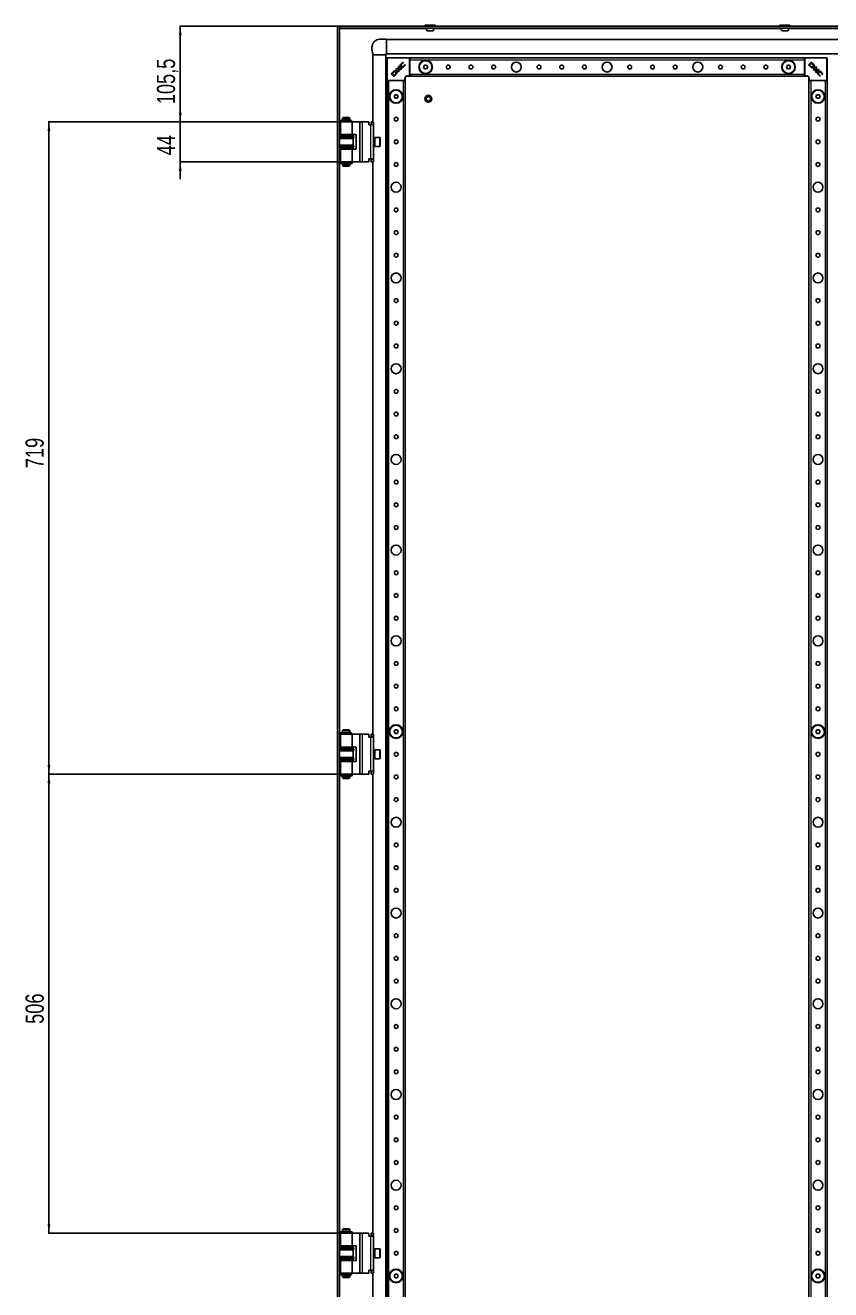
# Model space of a CAD drawing. Header units: millimetres. Extents: x -1385 to 3358, y -2404 to 1219.
# Drawn here: x -1385 to -498, y -790 to 604 of the extents above; entities that cross this region are included whole.
import ezdxf

# ---------------------------------------------------------------- set-up
doc = ezdxf.new("R2010")
doc.units = ezdxf.units.MM
doc.layers.add('FORMAT', color=7, linetype='Continuous')
doc.styles.add('SLDTEXTSTYLE0', font='TXT', dxfattribs={"width": 0.75})
doc.dimstyles.new('SLDDIMSTYLE0', dxfattribs={"dimtxt": 20, "dimasz": 10, "dimexe": 0, "dimexo": 0.0625, "dimgap": 5, "dimtad": 2, "dimdec": 1, "dimrnd": 1e-09, "dimzin": 12, "dimdsep": 46, "dimtxsty": 'SLDTEXTSTYLE0', "dimsah": 1, "dimcen": 0.09, "dimadec": 0, "dimazin": 3, "dimtfac": 1, "dimtofl": 0, "dimtmove": 0, "dimatfit": 3, "dimfxl": 0, "dimfrac": 2, "dimtolj": 1, "dimtzin": 12, "dimarcsym": 0})
doc.dimstyles.new('SLDDIMSTYLE1', dxfattribs={"dimtxt": 20, "dimasz": 10, "dimexe": 0, "dimexo": 0.0625, "dimgap": 5, "dimtad": 2, "dimdec": 1, "dimrnd": 1e-09, "dimzin": 12, "dimdsep": 46, "dimtxsty": 'SLDTEXTSTYLE0', "dimsah": 1, "dimcen": 0.09, "dimadec": 0, "dimazin": 3, "dimtfac": 1, "dimtmove": 0, "dimatfit": 0, "dimfxl": 0, "dimfrac": 2, "dimtolj": 1, "dimtzin": 12, "dimarcsym": 0})

# ---------------------------------------------------------------- blocks, each defined once
blk = doc.blocks.new('_D_8')
at = {"layer": 'FORMAT'}
for p, q in [((-1214.5, 497.2), (-1214.5, 516.4)), ((-1038, 497.2), (-1215.5, 497.2)), ((-1214.5, 497.2), (-1214.5, 453.2)), ((-1038, 453.2), (-1215.5, 453.2)), ((-1214.5, 453.2), (-1214.5, 434))]:
    blk.add_line(p, q, dxfattribs=at)
for points in [[(-1214.5, 497.2), (-1213, 507.2), (-1216.1, 507.2)], [(-1214.5, 453.2), (-1216.1, 443.2), (-1213, 443.2)]]:
    blk.add_solid(points, dxfattribs=at)
at = {"layer": 'FORMAT', "insert": (-1240.3, 460.4), "char_height": 20, "attachment_point": 1, "rotation": 90, "style": 'SLDTEXTSTYLE0'}
blk.add_mtext('44', dxfattribs=at)
blk = doc.blocks.new('_D_9')
at = {"layer": 'FORMAT'}
for p, q in [((-1038, 497.2), (-1360.2, 497.2)), ((-1359.2, 497.2), (-1359.2, -221.8)), ((-1031.6, -221.8), (-1360.2, -221.8))]:
    blk.add_line(p, q, dxfattribs=at)
for points in [[(-1359.2, 497.2), (-1360.8, 487.2), (-1357.7, 487.2)], [(-1359.2, -221.8), (-1357.7, -211.8), (-1360.8, -211.8)]]:
    blk.add_solid(points, dxfattribs=at)
at = {"layer": 'FORMAT', "insert": (-1385, 115.5), "char_height": 20, "attachment_point": 1, "rotation": 90, "style": 'SLDTEXTSTYLE0'}
blk.add_mtext('719', dxfattribs=at)
blk = doc.blocks.new('_D_10')
at = {"layer": 'FORMAT'}
for p, q in [((-1031.6, -221.8), (-1360.2, -221.8)), ((-1359.2, -727.8), (-1359.2, -221.8)), ((-1031.6, -727.8), (-1360.2, -727.8))]:
    blk.add_line(p, q, dxfattribs=at)
for points in [[(-1359.2, -221.8), (-1360.8, -231.8), (-1357.7, -231.8)], [(-1359.2, -727.8), (-1357.7, -717.8), (-1360.8, -717.8)]]:
    blk.add_solid(points, dxfattribs=at)
at = {"layer": 'FORMAT', "insert": (-1385, -497), "char_height": 20, "attachment_point": 1, "rotation": 90, "style": 'SLDTEXTSTYLE0'}
blk.add_mtext('506', dxfattribs=at)
blk = doc.blocks.new('_D_11')
at = {"layer": 'FORMAT'}
for p, q in [((-1038.8, 602.7), (-1215.5, 602.7)), ((-1214.5, 497.2), (-1214.5, 602.7)), ((-1038, 497.2), (-1215.5, 497.2))]:
    blk.add_line(p, q, dxfattribs=at)
for points in [[(-1214.5, 602.7), (-1216.1, 592.7), (-1213, 592.7)], [(-1214.5, 497.2), (-1213, 507.2), (-1216.1, 507.2)]]:
    blk.add_solid(points, dxfattribs=at)
at = {"layer": 'FORMAT', "insert": (-1240.3, 516.7), "char_height": 20, "attachment_point": 1, "rotation": 90, "style": 'SLDTEXTSTYLE0'}
blk.add_mtext('105,5', dxfattribs=at)

msp = doc.modelspace()

# ---------------------------------------------------------------- linework, layer by layer
at = {"color": 7, "linetype": 'Continuous', "lineweight": 25}
for p, q in [((-1041.09, 602.68), (-1041.09, -1552.32)), ((-1041.09, 602.68), (-1039.09, 602.68)), ((-1039.09, 602.68), (-1039.09, -1552.32)), ((-1038.79, 600.68), (-1038.79, 602.68)), ((-448.39, 602.68), (-1038.79, 602.68)), ((-448.39, 600.68), (-1038.79, 600.68)), ((-1038.49, 600.08), (-1038.69, 600.68)), ((-944.84, 603.43), (-944.84, 602.68)), ((-944.59, 603.68), (-933.59, 603.68)), ((-933.34, 602.68), (-933.34, 603.43)), ((-553.84, 603.43), (-553.84, 602.68)), ((-553.59, 603.68), (-545.08, 603.68)), ((-545.08, 603.68), (-542.59, 603.68)), ((-542.34, 602.68), (-542.34, 603.43)), ((-987.09, 588.18), (-987.09, 572.51)), ((-454.09, 588.18), (-987.09, 588.18)), ((-987.09, 572.18), (-462.21, 572.18)), ((-1002.09, 571.18), (-1002.09, 497.18)), ((-998.8, 571.18), (-1001.11, 571.18)), ((-998.65, 571.18), (-998.8, 571.18)), ((-991.52, 571.18), (-998.65, 571.18)), ((-991.46, 571.18), (-991.52, 571.18)), ((-989.06, 571.18), (-991.46, 571.18)), ((-988.2, 571.18), (-989.06, 571.18)), ((-988.09, 571.18), (-988.09, -1520.82)), ((-986.59, 542.98), (-986.59, 567.38)), ((-986.29, 567.68), (-961.89, 567.68)), ((-974.01, 558.22), (-974.5, 554.95)), ((-973.21, 559.01), (-974.01, 558.22)), ((-973.69, 555.92), (-973.21, 559.01)), ((-968.65, 562.14), (-968.98, 562.82)), ((-968.79, 562), (-968.65, 562.14)), ((-966.84, 560.57), (-966.94, 560.46)), ((-966.59, 560.06), (-966.84, 560.57)), ((-961.59, 567.38), (-961.59, 567.68)), ((-961.59, 567.68), (-526.59, 567.68)), ((-961.59, 567.38), (-961.59, 566.74)), ((-961.59, 565.68), (-961.59, 566.74)), ((-961.59, 549.68), (-961.59, 565.68)), ((-945.24, 559.68), (-946.39, 557.68)), ((-946.39, 557.68), (-945.24, 555.68)), ((-942.93, 559.68), (-945.24, 559.68)), ((-941.78, 557.68), (-942.93, 559.68)), ((-942.93, 555.68), (-941.78, 557.68)), ((-545.24, 559.68), (-546.39, 557.68)), ((-546.39, 557.68), (-545.24, 555.68)), ((-542.93, 559.68), (-545.24, 559.68)), ((-541.78, 557.68), (-542.93, 559.68)), ((-542.93, 555.68), (-541.78, 557.68)), ((-526.59, 567.38), (-526.59, 567.68)), ((-526.59, 566.74), (-526.59, 567.38)), ((-526.59, 565.68), (-526.59, 566.74)), ((-526.59, 549.68), (-526.59, 565.68)), ((-526.29, 567.68), (-501.89, 567.68)), ((-518.98, 563.03), (-521.94, 560.08)), ((-521.94, 560.08), (-520.05, 558.19)), ((-518.28, 561.51), (-520.46, 559.33)), ((-520.46, 559.33), (-519.78, 558.67)), ((-520.05, 558.19), (-520.03, 558.17)), ((-516.99, 561.04), (-518.98, 563.03)), ((-517.53, 560.79), (-518.28, 561.51)), ((-513.98, 558.03), (-516.93, 555.07)), ((-512.93, 556.98), (-513.98, 558.03)), ((-501.59, 567.38), (-501.59, 542.98)), ((-979.95, 552.28), (-981.94, 550.29)), ((-981.94, 550.29), (-978.98, 547.33)), ((-979.69, 551.73), (-980.42, 550.99)), ((-980.42, 550.99), (-978.23, 548.81)), ((-978.98, 547.33), (-977.09, 549.22)), ((-978.23, 548.81), (-977.58, 549.49)), ((-977.09, 549.22), (-977.07, 549.24)), ((-975.89, 556.34), (-976.93, 555.29)), ((-976.93, 555.29), (-973.98, 552.33)), ((-974.5, 554.95), (-975.89, 556.34)), ((-974.16, 554.63), (-971.5, 554.81)), ((-972.92, 553.39), (-974.16, 554.63)), ((-973.98, 552.33), (-972.92, 553.39)), ((-970.21, 556.09), (-973.69, 555.92)), ((-971.5, 554.81), (-970.21, 556.09)), ((-966.59, 545.68), (-966.59, 542.98)), ((-961.89, 547.68), (-964.59, 547.68)), ((-961.59, 548.63), (-961.59, 549.68)), ((-961.59, 548.63), (-961.59, 547.98)), ((-961.59, 547.68), (-961.59, 547.98)), ((-961.59, 547.68), (-526.59, 547.68)), ((-945.24, 555.68), (-942.93, 555.68)), ((-545.24, 555.68), (-542.93, 555.68)), ((-526.59, 548.63), (-526.59, 549.68)), ((-526.59, 547.98), (-526.59, 548.63)), ((-526.59, 547.68), (-526.59, 547.98)), ((-523.59, 547.68), (-526.29, 547.68)), ((-521.59, 542.98), (-521.59, 545.68)), ((-516.93, 555.07), (-515.88, 554.01)), ((-515.88, 554.01), (-514.63, 555.26)), ((-514.63, 555.26), (-514.46, 552.6)), ((-514.46, 552.6), (-513.17, 551.31)), ((-514.32, 555.59), (-512.93, 556.98)), ((-511.05, 555.11), (-514.32, 555.59)), ((-513.35, 554.78), (-510.26, 554.31)), ((-513.17, 551.31), (-513.35, 554.78)), ((-510.26, 554.31), (-511.05, 555.11)), ((-509.21, 547.68), (-508.7, 547.93)), ((-508.7, 547.93), (-508.81, 548.04)), ((-507.27, 549.88), (-507.13, 549.74)), ((-507.13, 549.74), (-506.44, 550.08)), ((-986.59, -1492.32), (-986.59, 542.68)), ((-986.29, 542.68), (-986.59, 542.68)), ((-985.64, 542.68), (-986.29, 542.68)), ((-984.59, 542.68), (-985.64, 542.68)), ((-968.59, 542.68), (-984.59, 542.68)), ((-967.53, 542.68), (-968.59, 542.68)), ((-966.89, 542.68), (-967.53, 542.68)), ((-966.59, 542.68), (-966.89, 542.68)), ((-966.59, -1492.32), (-966.59, 542.68)), ((-521.59, 542.68), (-521.59, -1492.32)), ((-521.59, 542.68), (-521.29, 542.68)), ((-520.64, 542.68), (-521.29, 542.68)), ((-520.64, 542.68), (-519.59, 542.68)), ((-519.59, 542.68), (-503.59, 542.68)), ((-503.59, 542.68), (-502.53, 542.68)), ((-501.89, 542.68), (-502.53, 542.68)), ((-501.89, 542.68), (-501.59, 542.68)), ((-501.59, 542.68), (-501.59, -1492.32)), ((-977.74, 527.18), (-978.89, 525.18)), ((-978.89, 525.18), (-977.74, 523.18)), ((-975.43, 527.18), (-977.74, 527.18)), ((-977.74, 523.18), (-975.43, 523.18)), ((-974.28, 525.18), (-975.43, 527.18)), ((-975.43, 523.18), (-974.28, 525.18)), ((-512.74, 527.18), (-513.89, 525.18)), ((-513.89, 525.18), (-512.74, 523.18)), ((-510.43, 527.18), (-512.74, 527.18)), ((-512.74, 523.18), (-510.43, 523.18)), ((-509.28, 525.18), (-510.43, 527.18)), ((-510.43, 523.18), (-509.28, 525.18)), ((-1035.01, 501.93), (-1035.59, 500.93)), ((-1035.01, 501.93), (-1032.04, 501.93)), ((-1032.04, 501.93), (-1028.16, 501.93)), ((-1027.59, 500.93), (-1028.16, 501.93)), ((-1038.74, 498.88), (-1038.74, 497.98)), ((-1025.75, 498.88), (-1038.74, 498.88)), ((-1025.75, 497.98), (-1038.74, 497.98)), ((-1038.04, 497.18), (-1038.04, 483.18)), ((-1038.04, 497.18), (-1025.14, 497.18)), ((-1035.59, 500.93), (-1035.59, 498.93)), ((-1032.12, 500.93), (-1035.59, 500.93)), ((-1035.59, 498.93), (-1032.12, 498.93)), ((-1035.59, 497.93), (-1035.59, 497.18)), ((-1035.59, 497.93), (-1032.12, 497.93)), ((-1035.09, 498.93), (-1035.09, 498.88)), ((-1035.09, 497.98), (-1035.09, 497.93)), ((-1027.59, 500.93), (-1032.12, 500.93)), ((-1032.12, 498.93), (-1027.59, 498.93)), ((-1032.12, 497.93), (-1027.59, 497.93)), ((-1028.09, 498.88), (-1028.09, 498.93)), ((-1028.09, 497.93), (-1028.09, 497.98)), ((-1027.59, 498.93), (-1027.59, 500.93)), ((-1027.59, 497.18), (-1027.59, 497.93)), ((-1025.66, 498.88), (-1025.75, 498.88)), ((-1025.66, 497.98), (-1025.75, 497.98)), ((-1025.66, 497.98), (-1025.66, 498.88)), ((-1025.64, 498.88), (-1025.66, 498.88)), ((-1025.64, 497.98), (-1025.66, 497.98)), ((-1025.64, 497.98), (-1025.64, 498.88)), ((-1025.14, 483.18), (-1025.14, 497.18)), ((-1017.04, 497.18), (-1025.14, 497.18)), ((-1016.54, 497.18), (-1017.04, 497.18)), ((-1016.54, 497.18), (-1013.54, 497.18)), ((-1016.54, 453.18), (-1016.54, 497.18)), ((-1006.54, 497.18), (-1013.54, 497.18)), ((-1006.54, 497.18), (-1006.54, 493.88)), ((-1006.54, 493.88), (-1004.54, 493.88)), ((-1004.54, 493.88), (-1001.54, 493.88)), ((-1004.04, 497.18), (-1001.54, 497.18)), ((-1004.04, 496.68), (-1004.04, 497.18)), ((-1004.04, 496.68), (-1004.04, 494.68)), ((-1004.04, 494.18), (-1004.04, 494.68)), ((-1001.54, 494.18), (-1004.04, 494.18)), ((-1004.04, 494.18), (-1004.04, 493.88)), ((-1001.54, 497.18), (-1001.54, 496.68)), ((-1001.54, 496.68), (-1001.54, 494.68)), ((-1001.54, 494.68), (-1001.54, 494.18)), ((-1001.54, 493.88), (-1001.54, 494.18)), ((-1001.54, 456.48), (-1001.54, 493.88)), ((-1039.09, 482.18), (-1024.09, 482.18)), ((-1024.09, 481.58), (-1039.09, 481.58)), ((-1024.09, 478.78), (-1039.09, 478.78)), ((-1025.14, 483.18), (-1038.04, 483.18)), ((-1035.59, 483.18), (-1035.59, 482.18)), ((-1027.59, 482.18), (-1027.59, 483.18)), ((-1025.14, 483.18), (-1021.04, 483.18)), ((-1024.09, 481.58), (-1024.09, 482.18)), ((-1023.39, 480.9), (-1024.09, 481.58)), ((-1024.09, 478.78), (-1023.39, 479.47)), ((-1024.09, 471.58), (-1024.09, 478.78)), ((-1020.54, 482.68), (-1020.54, 467.68)), ((-1000.29, 478.18), (-1001.54, 478.18)), ((-994.64, 480.18), (-1000.04, 480.18)), ((-1000.04, 480.18), (-1000.04, 470.18)), ((-994.04, 479.58), (-994.04, 470.78)), ((-1024.09, 471.58), (-1039.09, 471.58)), ((-1024.09, 468.78), (-1039.09, 468.78)), ((-1039.09, 468.18), (-1024.09, 468.18)), ((-1038.04, 467.18), (-1038.04, 453.18)), ((-1038.04, 467.18), (-1025.14, 467.18)), ((-1035.59, 468.18), (-1035.59, 467.18)), ((-1027.59, 467.18), (-1027.59, 468.18)), ((-1025.14, 453.18), (-1025.14, 467.18)), ((-1021.04, 467.18), (-1025.14, 467.18)), ((-1023.39, 470.9), (-1024.09, 471.58)), ((-1024.09, 468.78), (-1023.39, 469.47)), ((-1024.09, 468.18), (-1024.09, 468.78)), ((-1001.54, 472.18), (-1000.29, 472.18)), ((-1000.04, 470.18), (-994.64, 470.18)), ((-1038.74, 452.38), (-1038.74, 451.48)), ((-1025.27, 452.38), (-1038.74, 452.38)), ((-1025.27, 451.48), (-1038.74, 451.48)), ((-1025.14, 453.18), (-1038.04, 453.18)), ((-1035.59, 453.18), (-1035.59, 452.43)), ((-1035.59, 452.43), (-1032.12, 452.43)), ((-1035.59, 451.43), (-1035.59, 449.43)), ((-1035.59, 451.43), (-1032.12, 451.43)), ((-1035.59, 449.43), (-1035.01, 448.43)), ((-1035.59, 449.43), (-1027.59, 449.43)), ((-1035.09, 452.43), (-1035.09, 452.38)), ((-1035.09, 451.48), (-1035.09, 451.43)), ((-1028.16, 448.43), (-1035.01, 448.43)), ((-1032.12, 452.43), (-1027.59, 452.43)), ((-1032.12, 451.43), (-1027.59, 451.43)), ((-1028.16, 448.43), (-1027.59, 449.43)), ((-1028.09, 452.38), (-1028.09, 452.43)), ((-1028.09, 451.43), (-1028.09, 451.48)), ((-1027.59, 452.43), (-1027.59, 453.18)), ((-1027.59, 449.43), (-1027.59, 451.43)), ((-1025.21, 452.38), (-1025.27, 452.38)), ((-1025.21, 451.48), (-1025.27, 451.48)), ((-1025.21, 451.48), (-1025.21, 452.38)), ((-1025.14, 453.18), (-1017.04, 453.18)), ((-1017.04, 453.18), (-1016.54, 453.18)), ((-1013.54, 453.18), (-1016.54, 453.18)), ((-1013.54, 453.18), (-1006.54, 453.18)), ((-1006.54, 456.48), (-1004.54, 456.48)), ((-1006.54, 456.48), (-1006.54, 453.18)), ((-1001.54, 456.48), (-1004.54, 456.48)), ((-1004.04, 456.48), (-1004.04, 456.18)), ((-1004.04, 456.18), (-1001.54, 456.18)), ((-1004.04, 455.68), (-1004.04, 456.18)), ((-1004.04, 455.68), (-1004.04, 453.68)), ((-1004.04, 453.18), (-1004.04, 453.68)), ((-1001.54, 453.18), (-1004.04, 453.18)), ((-1002.09, 453.18), (-1002.09, -177.82)), ((-1001.54, 456.18), (-1001.54, 456.48)), ((-1001.54, 456.18), (-1001.54, 455.68)), ((-1001.54, 455.68), (-1001.54, 453.68)), ((-1001.54, 453.68), (-1001.54, 453.18)), ((-1038.74, -176.12), (-1038.74, -177.02)), ((-1025.75, -176.12), (-1038.74, -176.12)), ((-1025.75, -177.02), (-1038.74, -177.02)), ((-1038.04, -177.82), (-1038.04, -191.82)), ((-1038.04, -177.82), (-1025.14, -177.82)), ((-1035.01, -173.07), (-1035.59, -174.07)), ((-1035.59, -174.07), (-1035.59, -176.07)), ((-1032.12, -174.07), (-1035.59, -174.07)), ((-1035.59, -176.07), (-1032.12, -176.07)), ((-1035.59, -177.07), (-1035.59, -177.82)), ((-1035.59, -177.07), (-1032.12, -177.07)), ((-1035.09, -176.07), (-1035.09, -176.12)), ((-1035.09, -177.02), (-1035.09, -177.07)), ((-1035.01, -173.07), (-1032.04, -173.07)), ((-1027.59, -174.07), (-1032.12, -174.07)), ((-1032.12, -176.07), (-1027.59, -176.07)), ((-1032.12, -177.07), (-1027.59, -177.07)), ((-1032.04, -173.07), (-1028.16, -173.07)), ((-1027.59, -174.07), (-1028.16, -173.07)), ((-1028.09, -176.12), (-1028.09, -176.07)), ((-1028.09, -177.07), (-1028.09, -177.02)), ((-1027.59, -176.07), (-1027.59, -174.07)), ((-1027.59, -177.82), (-1027.59, -177.07)), ((-1025.66, -176.12), (-1025.75, -176.12)), ((-1025.66, -177.02), (-1025.75, -177.02)), ((-1025.66, -177.02), (-1025.66, -176.12)), ((-1025.64, -176.12), (-1025.66, -176.12)), ((-1025.64, -177.02), (-1025.66, -177.02)), ((-1025.64, -177.02), (-1025.64, -176.12)), ((-1025.14, -191.82), (-1025.14, -177.82)), ((-1017.04, -177.82), (-1025.14, -177.82)), ((-1016.54, -177.82), (-1017.04, -177.82)), ((-1016.54, -177.82), (-1013.54, -177.82)), ((-1016.54, -221.82), (-1016.54, -177.82)), ((-1006.54, -177.82), (-1013.54, -177.82)), ((-1006.54, -177.82), (-1006.54, -181.12)), ((-1006.54, -181.12), (-1004.54, -181.12)), ((-1004.54, -181.12), (-1001.54, -181.12)), ((-1004.04, -177.82), (-1001.54, -177.82)), ((-1004.04, -178.32), (-1004.04, -177.82)), ((-1004.04, -178.32), (-1004.04, -180.32)), ((-1004.04, -180.82), (-1004.04, -180.32)), ((-1001.54, -180.82), (-1004.04, -180.82)), ((-1004.04, -180.82), (-1004.04, -181.12)), ((-1001.54, -177.82), (-1001.54, -178.32)), ((-1001.54, -178.32), (-1001.54, -180.32)), ((-1001.54, -180.32), (-1001.54, -180.82)), ((-1001.54, -181.12), (-1001.54, -180.82)), ((-1001.54, -218.52), (-1001.54, -181.12)), ((-977.74, -172.82), (-978.89, -174.82)), ((-978.89, -174.82), (-977.74, -176.82)), ((-975.43, -172.82), (-977.74, -172.82)), ((-977.74, -176.82), (-975.43, -176.82)), ((-974.28, -174.82), (-975.43, -172.82)), ((-975.43, -176.82), (-974.28, -174.82)), ((-512.74, -172.82), (-513.89, -174.82)), ((-513.89, -174.82), (-512.74, -176.82)), ((-510.43, -172.82), (-512.74, -172.82)), ((-512.74, -176.82), (-510.43, -176.82)), ((-509.28, -174.82), (-510.43, -172.82)), ((-510.43, -176.82), (-509.28, -174.82)), ((-1039.09, -192.82), (-1024.09, -192.82)), ((-1024.09, -193.42), (-1039.09, -193.42)), ((-1025.14, -191.82), (-1038.04, -191.82)), ((-1035.59, -191.82), (-1035.59, -192.82)), ((-1027.59, -192.82), (-1027.59, -191.82)), ((-1025.14, -191.82), (-1021.04, -191.82)), ((-1024.09, -193.42), (-1024.09, -192.82)), ((-1023.39, -194.1), (-1024.09, -193.42)), ((-1020.54, -192.32), (-1020.54, -207.32)), ((-994.64, -194.82), (-1000.04, -194.82)), ((-1000.04, -194.82), (-1000.04, -204.82)), ((-1024.09, -196.22), (-1039.09, -196.22)), ((-1024.09, -203.42), (-1039.09, -203.42)), ((-1024.09, -206.22), (-1039.09, -206.22)), ((-1039.09, -206.82), (-1024.09, -206.82)), ((-1038.04, -207.82), (-1038.04, -221.82)), ((-1038.04, -207.82), (-1025.14, -207.82)), ((-1035.59, -206.82), (-1035.59, -207.82)), ((-1027.59, -207.82), (-1027.59, -206.82)), ((-1025.14, -221.82), (-1025.14, -207.82)), ((-1021.04, -207.82), (-1025.14, -207.82)), ((-1024.09, -196.22), (-1023.39, -195.53)), ((-1024.09, -203.42), (-1024.09, -196.22)), ((-1023.39, -204.1), (-1024.09, -203.42)), ((-1024.09, -206.22), (-1023.39, -205.53)), ((-1024.09, -206.82), (-1024.09, -206.22)), ((-1000.29, -196.82), (-1001.54, -196.82)), ((-1001.54, -202.82), (-1000.29, -202.82)), ((-1000.04, -204.82), (-994.64, -204.82)), ((-994.04, -195.42), (-994.04, -204.22)), ((-1038.74, -222.62), (-1038.74, -223.52)), ((-1025.27, -222.62), (-1038.74, -222.62)), ((-1025.14, -221.82), (-1038.04, -221.82)), ((-1035.59, -221.82), (-1035.59, -222.57)), ((-1035.59, -222.57), (-1032.12, -222.57)), ((-1035.09, -222.57), (-1035.09, -222.62)), ((-1032.12, -222.57), (-1027.59, -222.57)), ((-1028.09, -222.62), (-1028.09, -222.57)), ((-1027.59, -222.57), (-1027.59, -221.82)), ((-1025.21, -222.62), (-1025.27, -222.62)), ((-1025.21, -223.52), (-1025.21, -222.62)), ((-1025.14, -221.82), (-1017.04, -221.82)), ((-1017.04, -221.82), (-1016.54, -221.82)), ((-1013.54, -221.82), (-1016.54, -221.82)), ((-1013.54, -221.82), (-1006.54, -221.82)), ((-1006.54, -218.52), (-1004.54, -218.52)), ((-1006.54, -218.52), (-1006.54, -221.82)), ((-1001.54, -218.52), (-1004.54, -218.52)), ((-1004.04, -218.52), (-1004.04, -218.82)), ((-1004.04, -218.82), (-1001.54, -218.82)), ((-1004.04, -219.32), (-1004.04, -218.82)), ((-1004.04, -219.32), (-1004.04, -221.32)), ((-1004.04, -221.82), (-1004.04, -221.32)), ((-1001.54, -221.82), (-1004.04, -221.82)), ((-1002.09, -221.82), (-1002.09, -727.82)), ((-1001.54, -218.82), (-1001.54, -218.52)), ((-1001.54, -218.82), (-1001.54, -219.32)), ((-1001.54, -219.32), (-1001.54, -221.32)), ((-1001.54, -221.32), (-1001.54, -221.82)), ((-1025.27, -223.52), (-1038.74, -223.52)), ((-1035.59, -223.57), (-1035.59, -225.57)), ((-1035.59, -223.57), (-1032.12, -223.57)), ((-1035.59, -225.57), (-1035.01, -226.57)), ((-1035.59, -225.57), (-1027.59, -225.57)), ((-1035.09, -223.52), (-1035.09, -223.57)), ((-1028.16, -226.57), (-1035.01, -226.57)), ((-1032.12, -223.57), (-1027.59, -223.57)), ((-1028.16, -226.57), (-1027.59, -225.57)), ((-1028.09, -223.57), (-1028.09, -223.52)), ((-1027.59, -225.57), (-1027.59, -223.57)), ((-1025.21, -223.52), (-1025.27, -223.52)), ((-1035.01, -723.07), (-1035.59, -724.07)), ((-1035.59, -724.07), (-1035.59, -726.07)), ((-1032.12, -724.07), (-1035.59, -724.07)), ((-1035.01, -723.07), (-1032.04, -723.07)), ((-1027.59, -724.07), (-1032.12, -724.07)), ((-1032.04, -723.07), (-1028.16, -723.07)), ((-1027.59, -724.07), (-1028.16, -723.07)), ((-1027.59, -726.07), (-1027.59, -724.07)), ((-1038.74, -726.12), (-1038.74, -727.02)), ((-1038.74, -726.12), (-1025.27, -726.12)), ((-1038.74, -727.02), (-1025.27, -727.02)), ((-1038.04, -727.82), (-1038.04, -741.82)), ((-1038.04, -727.82), (-1025.14, -727.82)), ((-1027.59, -726.07), (-1035.59, -726.07)), ((-1035.59, -727.07), (-1035.59, -727.82)), ((-1027.59, -727.07), (-1035.59, -727.07)), ((-1035.09, -726.07), (-1035.09, -726.12)), ((-1035.09, -727.02), (-1035.09, -727.07)), ((-1028.09, -726.12), (-1028.09, -726.07)), ((-1028.09, -727.07), (-1028.09, -727.02)), ((-1027.59, -727.82), (-1027.59, -727.07)), ((-1025.27, -726.12), (-1025.21, -726.12)), ((-1025.27, -727.02), (-1025.21, -727.02)), ((-1025.21, -727.02), (-1025.21, -726.12)), ((-1025.14, -741.82), (-1025.14, -727.82)), ((-1017.04, -727.82), (-1025.14, -727.82)), ((-1016.54, -727.82), (-1017.04, -727.82)), ((-1016.54, -727.82), (-1013.54, -727.82)), ((-1016.54, -771.82), (-1016.54, -727.82)), ((-1006.54, -727.82), (-1013.54, -727.82)), ((-1006.54, -727.82), (-1006.54, -731.12)), ((-1006.54, -731.12), (-1004.54, -731.12)), ((-1004.54, -731.12), (-1001.54, -731.12)), ((-1004.04, -727.82), (-1001.54, -727.82)), ((-1004.04, -728.32), (-1004.04, -727.82)), ((-1004.04, -728.32), (-1004.04, -730.32)), ((-1004.04, -730.82), (-1004.04, -730.32)), ((-1001.54, -730.82), (-1004.04, -730.82)), ((-1004.04, -730.82), (-1004.04, -731.12)), ((-1001.54, -727.82), (-1001.54, -728.32)), ((-1001.54, -728.32), (-1001.54, -730.32)), ((-1001.54, -730.32), (-1001.54, -730.82)), ((-1001.54, -731.12), (-1001.54, -730.82)), ((-1001.54, -768.52), (-1001.54, -731.12)), ((-1039.09, -742.82), (-1024.09, -742.82)), ((-1024.09, -743.42), (-1039.09, -743.42)), ((-1024.09, -746.22), (-1039.09, -746.22)), ((-1025.14, -741.82), (-1038.04, -741.82)), ((-1035.59, -741.82), (-1035.59, -742.82)), ((-1027.59, -742.82), (-1027.59, -741.82)), ((-1025.14, -741.82), (-1021.04, -741.82)), ((-1024.09, -743.42), (-1024.09, -742.82)), ((-1023.39, -744.1), (-1024.09, -743.42)), ((-1024.09, -746.22), (-1023.39, -745.53)), ((-1024.09, -753.42), (-1024.09, -746.22)), ((-1020.54, -742.32), (-1020.54, -757.32)), ((-1000.29, -746.82), (-1001.54, -746.82)), ((-994.64, -744.82), (-1000.04, -744.82)), ((-1000.04, -744.82), (-1000.04, -749.82)), ((-1000.04, -749.82), (-1000.04, -754.82)), ((-994.04, -745.42), (-994.04, -749.82)), ((-994.04, -749.82), (-994.04, -754.22)), ((-1024.09, -753.42), (-1039.09, -753.42)), ((-1024.09, -756.22), (-1039.09, -756.22)), ((-1039.09, -756.82), (-1024.09, -756.82)), ((-1038.04, -757.82), (-1038.04, -771.82)), ((-1038.04, -757.82), (-1025.14, -757.82)), ((-1035.59, -756.82), (-1035.59, -757.82)), ((-1027.59, -757.82), (-1027.59, -756.82)), ((-1025.14, -771.82), (-1025.14, -757.82)), ((-1021.04, -757.82), (-1025.14, -757.82)), ((-1023.39, -754.1), (-1024.09, -753.42)), ((-1024.09, -756.22), (-1023.39, -755.53)), ((-1024.09, -756.82), (-1024.09, -756.22)), ((-1001.54, -752.82), (-1000.29, -752.82)), ((-1000.04, -754.82), (-994.64, -754.82)), ((-1038.74, -772.62), (-1038.74, -773.52)), ((-1038.74, -772.62), (-1025.75, -772.62)), ((-1038.74, -773.52), (-1025.75, -773.52)), ((-1025.14, -771.82), (-1038.04, -771.82)), ((-1035.59, -771.82), (-1035.59, -772.57)), ((-1027.59, -772.57), (-1035.59, -772.57)), ((-1035.59, -773.57), (-1035.59, -775.57)), ((-1027.59, -773.57), (-1035.59, -773.57)), ((-1035.59, -775.57), (-1035.01, -776.57)), ((-1035.59, -775.57), (-1027.59, -775.57)), ((-1035.09, -772.57), (-1035.09, -772.62)), ((-1035.09, -773.52), (-1035.09, -773.57)), ((-1028.16, -776.57), (-1035.01, -776.57)), ((-1028.16, -776.57), (-1027.59, -775.57)), ((-1028.09, -772.62), (-1028.09, -772.57)), ((-1028.09, -773.57), (-1028.09, -773.52)), ((-1027.59, -772.57), (-1027.59, -771.82)), ((-1027.59, -775.57), (-1027.59, -773.57)), ((-1025.75, -772.62), (-1025.66, -772.62)), ((-1025.75, -773.52), (-1025.66, -773.52)), ((-1025.66, -773.52), (-1025.66, -772.62)), ((-1025.66, -772.62), (-1025.64, -772.62)), ((-1025.66, -773.52), (-1025.64, -773.52)), ((-1025.64, -773.52), (-1025.64, -772.62)), ((-1025.14, -771.82), (-1017.04, -771.82)), ((-1017.04, -771.82), (-1016.54, -771.82)), ((-1013.54, -771.82), (-1016.54, -771.82)), ((-1013.54, -771.82), (-1006.54, -771.82)), ((-1006.54, -768.52), (-1004.54, -768.52)), ((-1006.54, -768.52), (-1006.54, -771.82)), ((-1001.54, -768.52), (-1004.54, -768.52)), ((-1004.04, -768.52), (-1004.04, -768.82)), ((-1004.04, -768.82), (-1001.54, -768.82)), ((-1004.04, -769.32), (-1004.04, -768.82)), ((-1004.04, -769.32), (-1004.04, -771.32)), ((-1004.04, -771.82), (-1004.04, -771.32)), ((-1001.54, -771.82), (-1004.04, -771.82)), ((-1002.09, -771.82), (-1002.09, -1402.82)), ((-1001.54, -768.82), (-1001.54, -768.52)), ((-1001.54, -768.82), (-1001.54, -769.32)), ((-1001.54, -769.32), (-1001.54, -771.32)), ((-1001.54, -771.32), (-1001.54, -771.82)), ((-977.74, -772.82), (-978.89, -774.82)), ((-978.89, -774.82), (-977.74, -776.82)), ((-975.43, -772.82), (-977.74, -772.82)), ((-977.74, -776.82), (-975.43, -776.82)), ((-974.28, -774.82), (-975.43, -772.82)), ((-975.43, -776.82), (-974.28, -774.82)), ((-512.74, -772.82), (-513.89, -774.82)), ((-513.89, -774.82), (-512.74, -776.82)), ((-510.43, -772.82), (-512.74, -772.82)), ((-512.74, -776.82), (-510.43, -776.82)), ((-509.28, -774.82), (-510.43, -772.82)), ((-510.43, -776.82), (-509.28, -774.82))]:
    msp.add_line(p, q, dxfattribs=at)
at = {"color": 8, "linetype": 'Continuous', "lineweight": 18}
for p, q in [((-1038.49, 498.88), (-1038.49, 600.08)), ((-1038.49, 600.08), (-943.06, 600.08)), ((-933.34, 603.43), (-944.84, 603.43)), ((-935.11, 600.08), (-552.06, 600.08)), ((-544.94, 603.43), (-553.84, 603.43)), ((-542.34, 603.43), (-544.94, 603.43)), ((-544.12, 600.08), (-448.69, 600.08)), ((-986.29, 567.38), (-986.59, 567.38)), ((-986.29, 567.38), (-986.29, 567.68)), ((-986.29, 567.38), (-986.29, 542.98)), ((-961.89, 567.38), (-986.29, 567.38)), ((-961.89, 567.68), (-961.89, 567.38)), ((-961.89, 547.98), (-961.89, 567.38)), ((-961.59, 567.38), (-961.89, 567.38)), ((-961.59, 565.68), (-526.59, 565.68)), ((-526.29, 567.38), (-526.59, 567.38)), ((-526.29, 567.38), (-526.29, 567.68)), ((-526.29, 567.38), (-526.29, 547.98)), ((-501.89, 567.38), (-526.29, 567.38)), ((-501.89, 567.38), (-501.89, 567.68)), ((-501.89, 542.98), (-501.89, 567.38)), ((-501.89, 567.38), (-501.59, 567.38)), ((-966.89, 542.98), (-966.89, 545.68)), ((-966.59, 545.68), (-966.89, 545.68)), ((-964.59, 547.98), (-961.89, 547.98)), ((-964.59, 547.68), (-964.59, 547.98)), ((-961.59, 547.98), (-961.89, 547.98)), ((-961.89, 547.98), (-961.89, 547.68)), ((-961.59, 549.68), (-526.59, 549.68)), ((-526.29, 547.98), (-526.59, 547.98)), ((-526.29, 547.98), (-523.59, 547.98)), ((-526.29, 547.68), (-526.29, 547.98)), ((-523.59, 547.68), (-523.59, 547.98)), ((-521.59, 545.68), (-521.29, 545.68)), ((-521.29, 545.68), (-521.29, 542.98)), ((-986.29, 542.98), (-986.59, 542.98)), ((-986.29, 542.98), (-966.89, 542.98)), ((-986.29, 542.98), (-986.29, 542.68)), ((-984.59, -1492.32), (-984.59, 542.68)), ((-968.59, -1492.32), (-968.59, 542.68)), ((-966.89, 542.98), (-966.89, 542.68)), ((-966.59, 542.98), (-966.89, 542.98)), ((-521.29, 542.98), (-521.59, 542.98)), ((-521.29, 542.98), (-501.89, 542.98)), ((-521.29, 542.68), (-521.29, 542.98)), ((-519.59, 542.68), (-519.59, -1492.32)), ((-503.59, 542.68), (-503.59, -1492.32)), ((-501.89, 542.68), (-501.89, 542.98)), ((-501.59, 542.98), (-501.89, 542.98)), ((-1038.49, 482.18), (-1038.49, 497.98)), ((-1025.75, 497.98), (-1025.75, 498.88)), ((-1017.04, 497.18), (-1017.04, 453.18)), ((-1013.54, 453.18), (-1013.54, 497.18)), ((-1004.54, 456.48), (-1004.54, 493.88)), ((-1001.54, 496.68), (-1004.04, 496.68)), ((-1004.04, 494.68), (-1001.54, 494.68)), ((-1023.39, 480.9), (-1039.09, 480.9)), ((-1023.39, 479.47), (-1039.09, 479.47)), ((-1000.29, 475.18), (-1000.29, 478.18)), ((-1000.29, 472.18), (-1000.29, 475.18)), ((-994.64, 470.18), (-994.64, 480.18)), ((-1023.39, 470.9), (-1039.09, 470.9)), ((-1023.39, 469.47), (-1039.09, 469.47)), ((-1038.49, 452.38), (-1038.49, 468.18)), ((-1038.49, -176.12), (-1038.49, 451.48)), ((-1025.27, 451.48), (-1025.27, 452.38)), ((-1001.54, 455.68), (-1004.04, 455.68)), ((-1004.04, 453.68), (-1001.54, 453.68)), ((-1038.49, -192.82), (-1038.49, -177.02)), ((-1025.75, -177.02), (-1025.75, -176.12)), ((-1017.04, -177.82), (-1017.04, -221.82)), ((-1013.54, -221.82), (-1013.54, -177.82)), ((-1004.54, -218.52), (-1004.54, -181.12)), ((-1001.54, -178.32), (-1004.04, -178.32)), ((-1004.04, -180.32), (-1001.54, -180.32)), ((-1023.39, -194.1), (-1039.09, -194.1)), ((-994.64, -204.82), (-994.64, -194.82)), ((-1023.39, -195.53), (-1039.09, -195.53)), ((-1023.39, -204.1), (-1039.09, -204.1)), ((-1023.39, -205.53), (-1039.09, -205.53)), ((-1038.49, -222.62), (-1038.49, -206.82)), ((-1000.29, -199.82), (-1000.29, -196.82)), ((-1000.29, -202.82), (-1000.29, -199.82)), ((-1025.27, -223.52), (-1025.27, -222.62)), ((-1001.54, -219.32), (-1004.04, -219.32)), ((-1004.04, -221.32), (-1001.54, -221.32)), ((-1038.49, -726.12), (-1038.49, -223.52)), ((-1038.49, -742.82), (-1038.49, -727.02)), ((-1025.27, -726.12), (-1025.27, -727.02)), ((-1017.04, -727.82), (-1017.04, -771.82)), ((-1013.54, -771.82), (-1013.54, -727.82)), ((-1004.54, -768.52), (-1004.54, -731.12)), ((-1001.54, -728.32), (-1004.04, -728.32)), ((-1004.04, -730.32), (-1001.54, -730.32)), ((-1023.39, -744.1), (-1039.09, -744.1)), ((-1023.39, -745.53), (-1039.09, -745.53)), ((-1000.29, -752.82), (-1000.29, -746.82)), ((-994.64, -749.82), (-994.64, -744.82)), ((-994.64, -754.82), (-994.64, -749.82)), ((-1023.39, -754.1), (-1039.09, -754.1)), ((-1023.39, -755.53), (-1039.09, -755.53)), ((-1038.49, -772.62), (-1038.49, -756.82)), ((-1038.49, -1401.12), (-1038.49, -773.52)), ((-1025.75, -772.62), (-1025.75, -773.52)), ((-1001.54, -769.32), (-1004.04, -769.32)), ((-1004.04, -771.32), (-1001.54, -771.32))]:
    msp.add_line(p, q, dxfattribs=at)
at = {"color": 7, "linetype": 'Continuous', "lineweight": 25}
for centre, radius in [((-944.09, 557.68), 7.5), ((-944.09, 557.68), 7), ((-919.09, 557.68), 2.1), ((-894.09, 557.68), 2.1), ((-869.09, 557.68), 2.1), ((-844.09, 557.68), 5.5), ((-819.09, 557.68), 2.1), ((-794.09, 557.68), 2.1), ((-769.09, 557.68), 2.1), ((-744.09, 557.68), 5.5), ((-719.09, 557.68), 2.1), ((-694.09, 557.68), 2.1), ((-669.09, 557.68), 2.1), ((-644.09, 557.68), 5.5), ((-619.09, 557.68), 2.1), ((-594.09, 557.68), 2.1), ((-569.09, 557.68), 2.1), ((-544.09, 557.68), 7.5), ((-544.09, 557.68), 7), ((-976.59, 525.18), 7.5), ((-976.59, 525.18), 7), ((-511.59, 525.18), 7.5), ((-511.59, 525.18), 7), ((-941.09, 522.68), 3.75), ((-941.09, 522.68), 3), ((-941.09, 522.68), 2.5), ((-976.59, 500.18), 2.1), ((-511.59, 500.18), 2.1), ((-976.59, 475.18), 2.1), ((-511.59, 475.18), 2.1), ((-976.59, 450.18), 2.1), ((-511.59, 450.18), 2.1), ((-976.59, 425.18), 5.5), ((-511.59, 425.18), 5.5), ((-976.59, 400.18), 2.1), ((-511.59, 400.18), 2.1), ((-976.59, 375.18), 2.1), ((-511.59, 375.18), 2.1), ((-976.59, 350.18), 2.1), ((-511.59, 350.18), 2.1), ((-976.59, 325.18), 5.5), ((-511.59, 325.18), 5.5), ((-976.59, 300.18), 2.1), ((-511.59, 300.18), 2.1), ((-976.59, 275.18), 2.1), ((-511.59, 275.18), 2.1), ((-976.59, 250.18), 2.1), ((-511.59, 250.18), 2.1), ((-976.59, 225.18), 5.5), ((-511.59, 225.18), 5.5), ((-976.59, 200.18), 2.1), ((-511.59, 200.18), 2.1), ((-976.59, 175.18), 2.1), ((-511.59, 175.18), 2.1), ((-976.59, 150.18), 2.1), ((-511.59, 150.18), 2.1), ((-976.59, 125.18), 5.5), ((-511.59, 125.18), 5.5), ((-976.59, 100.18), 2.1), ((-511.59, 100.18), 2.1), ((-976.59, 75.18), 2.1), ((-511.59, 75.18), 2.1), ((-976.59, 50.18), 2.1), ((-511.59, 50.18), 2.1), ((-976.59, 25.18), 5.5), ((-511.59, 25.18), 5.5), ((-976.59, 0.18), 2.1), ((-511.59, 0.18), 2.1), ((-976.59, -24.82), 2.1), ((-511.59, -24.82), 2.1), ((-976.59, -49.82), 2.1), ((-511.59, -49.82), 2.1), ((-976.59, -74.82), 5.5), ((-511.59, -74.82), 5.5), ((-976.59, -99.82), 2.1), ((-511.59, -99.82), 2.1), ((-976.59, -124.82), 2.1), ((-511.59, -124.82), 2.1), ((-976.59, -149.82), 2.1), ((-511.59, -149.82), 2.1), ((-976.59, -174.82), 7.5), ((-976.59, -174.82), 7), ((-511.59, -174.82), 7.5), ((-511.59, -174.82), 7), ((-976.59, -199.82), 2.1), ((-511.59, -199.82), 2.1), ((-976.59, -224.82), 2.1), ((-511.59, -224.82), 2.1), ((-976.59, -249.82), 2.1), ((-511.59, -249.82), 2.1), ((-976.59, -274.82), 5.5), ((-511.59, -274.82), 5.5), ((-976.59, -299.82), 2.1), ((-511.59, -299.82), 2.1), ((-976.59, -324.82), 2.1), ((-511.59, -324.82), 2.1), ((-976.59, -349.82), 2.1), ((-511.59, -349.82), 2.1), ((-976.59, -374.82), 5.5), ((-511.59, -374.82), 5.5), ((-976.59, -399.82), 2.1), ((-511.59, -399.82), 2.1), ((-976.59, -424.82), 2.1), ((-511.59, -424.82), 2.1), ((-976.59, -449.82), 2.1), ((-511.59, -449.82), 2.1), ((-976.59, -474.82), 5.5), ((-511.59, -474.82), 5.5), ((-976.59, -499.82), 2.1), ((-511.59, -499.82), 2.1), ((-976.59, -524.82), 2.1), ((-511.59, -524.82), 2.1), ((-976.59, -549.82), 2.1), ((-511.59, -549.82), 2.1), ((-976.59, -574.82), 5.5), ((-511.59, -574.82), 5.5), ((-976.59, -599.82), 2.1), ((-511.59, -599.82), 2.1), ((-976.59, -624.82), 2.1), ((-511.59, -624.82), 2.1), ((-976.59, -649.82), 2.1), ((-511.59, -649.82), 2.1), ((-976.59, -674.82), 5.5), ((-511.59, -674.82), 5.5), ((-976.59, -699.82), 2.1), ((-511.59, -699.82), 2.1), ((-976.59, -724.82), 2.1), ((-511.59, -724.82), 2.1), ((-976.59, -749.82), 2.1), ((-511.59, -749.82), 2.1), ((-976.59, -774.82), 7.5), ((-976.59, -774.82), 7), ((-511.59, -774.82), 7.5), ((-511.59, -774.82), 7)]:
    msp.add_circle(centre, radius, dxfattribs=at)
for centre, radius, start, end in [((-944.59, 603.43), 0.25, 90, 180), ((-933.59, 603.43), 0.25, 0, 90), ((-553.59, 603.43), 0.25, 90, 180), ((-542.59, 603.43), 0.25, 0, 90), ((-942.2, 598.18), 0.5, 195.31604, 270.02276), ((-935.97, 598.18), 0.5, 269.99815, 345.40011), ((-551.2, 598.18), 0.5, 195.24646, 270.04596), ((-544.97, 598.18), 0.5, 269.96367, 344.83397), ((-986.29, 567.38), 0.3, 90, 180), ((-969.08, 559.69), 1.97, 128.45405, 215.887), ((-969.51, 560.09), 1.94, 233.30966, 322.34638), ((-961.89, 567.38), 0.3, 0, 90), ((-526.29, 567.38), 0.3, 90, 180), ((-522.01, 556.61), 6.12, 36.98881, 43.07444), ((-520.19, 557.38), 4.87, 20.34448, 48.77765), ((-501.89, 567.38), 0.3, 0, 90), ((-976.29, 549.07), 4.87, 110.34448, 138.77765), ((-975.51, 547.26), 6.12, 126.98881, 133.07444), ((-964.59, 545.68), 2, 90, 180), ((-961.89, 547.98), 0.3, 270, 0), ((-526.29, 547.98), 0.3, 180, 270), ((-523.59, 545.68), 2, 0, 90), ((-509.18, 550.61), 1.94, 143.30966, 232.34638), ((-509.58, 550.17), 1.97, 38.45405, 125.887), ((-986.29, 542.98), 0.3, 180, 270), ((-966.89, 542.98), 0.3, 270, 0), ((-521.29, 542.98), 0.3, 180, 270), ((-501.89, 542.98), 0.3, 270, 0), ((-1024.09, 480.18), 1, 314.427, 45.573), ((-1021.04, 482.68), 0.5, 0, 90), ((-1000.29, 478.43), 0.25, 270, 360), ((-994.64, 479.58), 0.6, 360, 90), ((-1024.09, 470.18), 1, 314.427, 45.573), ((-1021.04, 467.68), 0.5, 270, 0), ((-1000.29, 471.93), 0.25, 0, 90), ((-994.64, 470.78), 0.6, 270, 0), ((-1024.09, -194.82), 1, 314.427, 45.573), ((-1021.04, -192.32), 0.5, 0, 90), ((-994.64, -195.42), 0.6, 360, 90), ((-1024.09, -204.82), 1, 314.427, 45.573), ((-1021.04, -207.32), 0.5, 270, 0), ((-1000.29, -196.57), 0.25, 270, 360), ((-1000.29, -203.07), 0.25, 0, 90), ((-994.64, -204.22), 0.6, 270, 0), ((-1024.09, -744.82), 1, 314.427, 45.573), ((-1021.04, -742.32), 0.5, 0, 90), ((-1000.29, -746.57), 0.25, 270, 360), ((-994.64, -745.42), 0.6, 360, 90), ((-1024.09, -754.82), 1, 314.427, 45.573), ((-1021.04, -757.32), 0.5, 270, 0), ((-1000.29, -753.07), 0.25, 0, 90), ((-994.64, -754.22), 0.6, 270, 0)]:
    msp.add_arc(centre, radius, start, end, dxfattribs=at)
at = {"color": 8, "linetype": 'Continuous', "lineweight": 18}
for centre, start, end in [((-964.59, 545.68), 90, 180), ((-523.59, 545.68), 0, 90)]:
    msp.add_arc(centre, 2.3, start, end, dxfattribs=at)
at = {"color": 7, "linetype": 'Continuous', "lineweight": 25}
for points, knots in [([(-1038.79, 600.98), (-1038.81, 601.06), (-1038.92, 601.38), (-1039.05, 601.95), (-1039.07, 602.44), (-1039.09, 602.68)], [0, 0, 0, 0, 0.1417423, 0.5662026, 1, 1, 1, 1]), ([(-943.11, 600.68), (-943.1, 600.55), (-943.09, 599.64), (-942.86, 598.77), (-942.67, 598.03)], [0, 0, 0, 0, 0.1418504, 1, 1, 1, 1]), ([(-935.5, 598.03), (-935.31, 598.77), (-935.09, 599.64), (-935.07, 600.55), (-935.06, 600.68)], [0, 0, 0, 0, 0.8581496, 1, 1, 1, 1]), ([(-552.11, 600.68), (-552.1, 600.55), (-552.09, 599.64), (-551.86, 598.77), (-551.67, 598.03)], [0, 0, 0, 0, 0.1418495, 1, 1, 1, 1]), ([(-544.5, 598.03), (-544.31, 598.77), (-544.09, 599.64), (-544.07, 600.55), (-544.06, 600.68)], [0, 0, 0, 0, 0.85815044, 1, 1, 1, 1]), ([(-1002.09, 571.18), (-1002.49, 572.86), (-1003.23, 575.9), (-1003.32, 580.21), (-1002.35, 583.77), (-1000.3, 586.22), (-997.66, 587.64), (-994.64, 588.38), (-991.04, 588.59), (-988.47, 588.32), (-987.09, 588.18)], [0, 0, 0, 0, 0.1760674, 0.3182248, 0.4355964, 0.5434819, 0.6338893, 0.7371517, 0.8581828, 1, 1, 1, 1]), ([(-940.79, 597.68), (-940.98, 597.68), (-941.45, 597.68), (-941.99, 597.68), (-942.12, 597.68), (-942.19, 597.68)], [0, 0, 0, 0, 0.2565532, 0.6279811, 1, 1, 1, 1]), ([(-935.97, 597.68), (-936.02, 597.68), (-936.1, 597.68), (-936.66, 597.68), (-937.46, 597.68), (-938.46, 597.68), (-939.52, 597.68), (-940.3, 597.68), (-940.69, 597.68), (-940.79, 597.68)], [0, 0, 0, 0, 0.15851422, 0.31727766, 0.47586284, 0.6342467, 0.79247713, 0.950708, 1, 1, 1, 1]), ([(-545.01, 597.68), (-545, 597.68), (-544.96, 597.68), (-545.24, 597.68), (-545.76, 597.68), (-546.47, 597.68), (-547.33, 597.68), (-548.39, 597.68), (-549.42, 597.68), (-550.3, 597.68), (-550.91, 597.68), (-551.21, 597.68), (-551.17, 597.68), (-551.16, 597.68)], [0, 0, 0, 0, 0.0338399, 0.141254, 0.2486978, 0.3157737, 0.4233143, 0.530846, 0.6382096, 0.7457063, 0.853372, 0.9609167, 1, 1, 1, 1]), ([(-988.12, 571.18), (-988.11, 571.32), (-988.08, 571.56), (-987.95, 571.76), (-987.83, 571.85), (-987.78, 571.96), (-987.76, 572.03), (-987.74, 572.08), (-987.72, 572.12), (-987.71, 572.16), (-987.67, 572.2), (-987.62, 572.25), (-987.5, 572.32), (-987.31, 572.35), (-987.16, 572.35), (-987.09, 572.34)], [0, 0, 0, 0, 0.2334106, 0.4185463, 0.5493508, 0.5950261, 0.6313287, 0.6471113, 0.6619944, 0.6766392, 0.6917419, 0.7255626, 0.7667935, 0.8726273, 1, 1, 1, 1]), ([(-987.09, 572.18), (-987.31, 572.03), (-987.71, 571.77), (-987.97, 571.36), (-988.09, 571.18)], [0, 0, 0, 0, 0.556114, 1, 1, 1, 1]), ([(-970.72, 561.59), (-971.05, 561.22), (-971.66, 560.52), (-972.21, 559.35), (-972.35, 558.41), (-972.2, 557.77), (-972.01, 557.54), (-971.92, 557.42)], [0, 0, 0, 0, 0.3156741, 0.5895198, 0.8131992, 0.9090264, 1, 1, 1, 1]), ([(-971.92, 557.42), (-971.76, 557.28), (-971.42, 557), (-970.73, 556.84), (-969.85, 556.97), (-968.78, 557.53), (-968.09, 558.17), (-967.69, 558.54)], [0, 0, 0, 0, 0.1305321, 0.2660311, 0.4239974, 0.666819, 1, 1, 1, 1]), ([(-968.98, 562.82), (-969.32, 562.64), (-969.95, 562.3), (-970.47, 561.81), (-970.72, 561.59)], [0, 0, 0, 0, 0.5367999, 1, 1, 1, 1]), ([(-970.3, 561.23), (-970.04, 561.45), (-969.59, 561.82), (-969.02, 561.95), (-968.79, 562)], [0, 0, 0, 0, 0.57960822, 1, 1, 1, 1]), ([(-966.94, 560.46), (-967.09, 560.14), (-967.35, 559.57), (-967.78, 559.11), (-967.97, 558.9)], [0, 0, 0, 0, 0.5476433, 1, 1, 1, 1]), ([(-967.69, 558.54), (-967.44, 558.81), (-967.02, 559.27), (-966.72, 559.82), (-966.59, 560.06)], [0, 0, 0, 0, 0.5776526, 1, 1, 1, 1]), ([(-520.03, 558.17), (-519.95, 558.09), (-519.79, 557.94), (-519.63, 557.79), (-519.55, 557.71)], [0, 0, 0, 0, 0.486421, 1, 1, 1, 1]), ([(-519.78, 558.67), (-519.58, 558.48), (-519.21, 558.13), (-518.67, 557.81), (-518.22, 557.74), (-517.88, 557.81), (-517.53, 558), (-517.32, 558.2), (-517.2, 558.3)], [0, 0, 0, 0, 0.2746757, 0.5030419, 0.607381, 0.7165791, 0.8434117, 1, 1, 1, 1]), ([(-519.55, 557.71), (-519.4, 557.58), (-519.13, 557.33), (-518.83, 557.12), (-518.7, 557.03)], [0, 0, 0, 0, 0.5518299, 1, 1, 1, 1]), ([(-518.7, 557.03), (-518.5, 556.92), (-518.11, 556.72), (-517.48, 556.6), (-516.88, 556.64), (-516.35, 556.84), (-515.91, 557.2), (-515.62, 557.71), (-515.5, 558.37), (-515.59, 558.83), (-515.63, 559.08)], [0, 0, 0, 0, 0.1380907, 0.2654555, 0.3840134, 0.4961027, 0.6057595, 0.7197905, 0.8476619, 1, 1, 1, 1]), ([(-517.2, 558.3), (-517.11, 558.4), (-516.95, 558.57), (-516.76, 558.85), (-516.67, 559.13), (-516.67, 559.45), (-516.83, 559.85), (-517.01, 560.14), (-517.12, 560.29)], [0, 0, 0, 0, 0.1768081, 0.3192306, 0.4393795, 0.5523951, 0.7492045, 1, 1, 1, 1]), ([(-977.21, 552.06), (-977.3, 552.16), (-977.48, 552.32), (-977.76, 552.5), (-978.03, 552.6), (-978.36, 552.6), (-978.76, 552.44), (-979.04, 552.26), (-979.2, 552.15)], [0, 0, 0, 0, 0.1768081, 0.3192306, 0.4393795, 0.5523951, 0.7492045, 1, 1, 1, 1]), ([(-975.93, 550.57), (-975.83, 550.77), (-975.62, 551.16), (-975.5, 551.79), (-975.54, 552.39), (-975.74, 552.92), (-976.1, 553.36), (-976.62, 553.65), (-977.27, 553.76), (-977.73, 553.68), (-977.98, 553.64)], [0, 0, 0, 0, 0.1380907, 0.2654555, 0.3840134, 0.4961027, 0.6057595, 0.7197905, 0.8476619, 1, 1, 1, 1]), ([(-977.58, 549.49), (-977.38, 549.69), (-977.04, 550.05), (-976.71, 550.59), (-976.65, 551.04), (-976.72, 551.38), (-976.91, 551.74), (-977.1, 551.95), (-977.21, 552.06)], [0, 0, 0, 0, 0.27467574, 0.5030419, 0.60738101, 0.71657906, 0.84341174, 1, 1, 1, 1]), ([(-977.07, 549.24), (-977, 549.31), (-976.84, 549.47), (-976.69, 549.64), (-976.61, 549.72)], [0, 0, 0, 0, 0.486421, 1, 1, 1, 1]), ([(-976.61, 549.72), (-976.48, 549.87), (-976.24, 550.14), (-976.03, 550.43), (-975.93, 550.57)], [0, 0, 0, 0, 0.55182994, 1, 1, 1, 1]), ([(-511.84, 553.02), (-511.98, 552.85), (-512.26, 552.52), (-512.43, 551.82), (-512.3, 550.95), (-511.73, 549.87), (-511.1, 549.18), (-510.73, 548.79)], [0, 0, 0, 0, 0.1305321, 0.2660311, 0.4239974, 0.666819, 1, 1, 1, 1]), ([(-507.68, 551.81), (-508.05, 552.14), (-508.75, 552.76), (-509.92, 553.31), (-510.86, 553.45), (-511.5, 553.29), (-511.73, 553.11), (-511.84, 553.02)], [0, 0, 0, 0, 0.31567409, 0.58951985, 0.8131992, 0.9090264, 1, 1, 1, 1]), ([(-510.73, 548.79), (-510.46, 548.54), (-510, 548.11), (-509.44, 547.81), (-509.21, 547.68)], [0, 0, 0, 0, 0.5776526, 1, 1, 1, 1]), ([(-508.81, 548.04), (-509.12, 548.19), (-509.7, 548.45), (-510.16, 548.88), (-510.37, 549.07)], [0, 0, 0, 0, 0.5476433, 1, 1, 1, 1]), ([(-508.04, 551.4), (-507.82, 551.14), (-507.44, 550.69), (-507.32, 550.12), (-507.27, 549.88)], [0, 0, 0, 0, 0.5796082, 1, 1, 1, 1]), ([(-506.44, 550.08), (-506.62, 550.42), (-506.96, 551.05), (-507.45, 551.57), (-507.68, 551.81)], [0, 0, 0, 0, 0.5367999, 1, 1, 1, 1])]:
    msp.add_open_spline(points, degree=3, knots=knots, dxfattribs=at)
for points in [[(-1038.79, 600.68), (-1038.76, 600.67), (-1038.71, 600.65), (-1038.64, 600.52), (-1038.56, 600.32), (-1038.51, 600.16), (-1038.49, 600.08)], [(-1002.09, 571.18), (-1002.04, 571.18), (-1001.96, 571.18), (-1001.39, 571.18), (-1001.11, 571.18)]]:
    msp.add_open_spline(points, degree=3, dxfattribs=at)
at = {"color": 8, "linetype": 'Continuous', "lineweight": 18}
for points, knots in [([(-942.64, 598.06), (-942.66, 598.06), (-942.71, 598.06), (-942.41, 598.06), (-941.82, 598.06), (-941.28, 598.06), (-941.05, 598.06)], [0, 0, 0, 0, 0.0832709, 0.4242844, 0.7647248, 1, 1, 1, 1]), ([(-941.05, 598.06), (-940.95, 598.06), (-940.5, 598.06), (-939.98, 598.06), (-939.18, 598.06), (-938.36, 598.06), (-937.21, 598.06), (-936.26, 598.06), (-935.68, 598.06), (-935.43, 598.06), (-935.5, 598.06), (-935.5, 598.06)], [0, 0, 0, 0, 0.048751, 0.2049421, 0.2053925, 0.3620339, 0.5188266, 0.6757989, 0.8329225, 0.9897783, 1, 1, 1, 1]), ([(-551.63, 598.06), (-551.65, 598.06), (-551.69, 598.06), (-551.35, 598.06), (-550.65, 598.06), (-549.63, 598.06), (-548.44, 598.06), (-547.21, 598.06), (-546.22, 598.06), (-545.39, 598.06), (-544.79, 598.06), (-544.47, 598.06), (-544.52, 598.06), (-544.53, 598.06)], [0, 0, 0, 0, 0.03889074, 0.14638019, 0.25397328, 0.36138295, 0.46868142, 0.57616477, 0.68366473, 0.75070673, 0.85806803, 0.96542396, 1, 1, 1, 1])]:
    msp.add_open_spline(points, degree=3, knots=knots, dxfattribs=at)

# ---------------------------------------------------------------- dimensions: what is measured, and where the dimension line sits
at = {"layer": 'FORMAT'}
for base, p1, p2, dimstyle, picture, middle in [((-1214.53, 602.68), (-1038.04, 497.18), (-1038.79, 602.68), 'SLDDIMSTYLE0', '_D_11', (-1214.53, 549.93)), ((-1214.53, 453.18), (-1038.04, 497.18), (-1038.04, 453.18), 'SLDDIMSTYLE1', '_D_8', (-1214.53, 475.18)), ((-1359.23, -221.82), (-1038.04, 497.18), (-1031.59, -221.82), 'SLDDIMSTYLE0', '_D_9', (-1359.23, 137.68)), ((-1359.23, -221.82), (-1031.59, -727.82), (-1031.59, -221.82), 'SLDDIMSTYLE0', '_D_10', (-1359.23, -474.82))]:
    dim = msp.add_linear_dim(base=base, p1=p1, p2=p2, angle=90, dimstyle=dimstyle, dxfattribs=at)
    dim.commit()
    dim.dimension.update_dxf_attribs({"geometry": picture, "text_midpoint": middle, "dimtype": 160})

doc.saveas('drawing.dxf')
